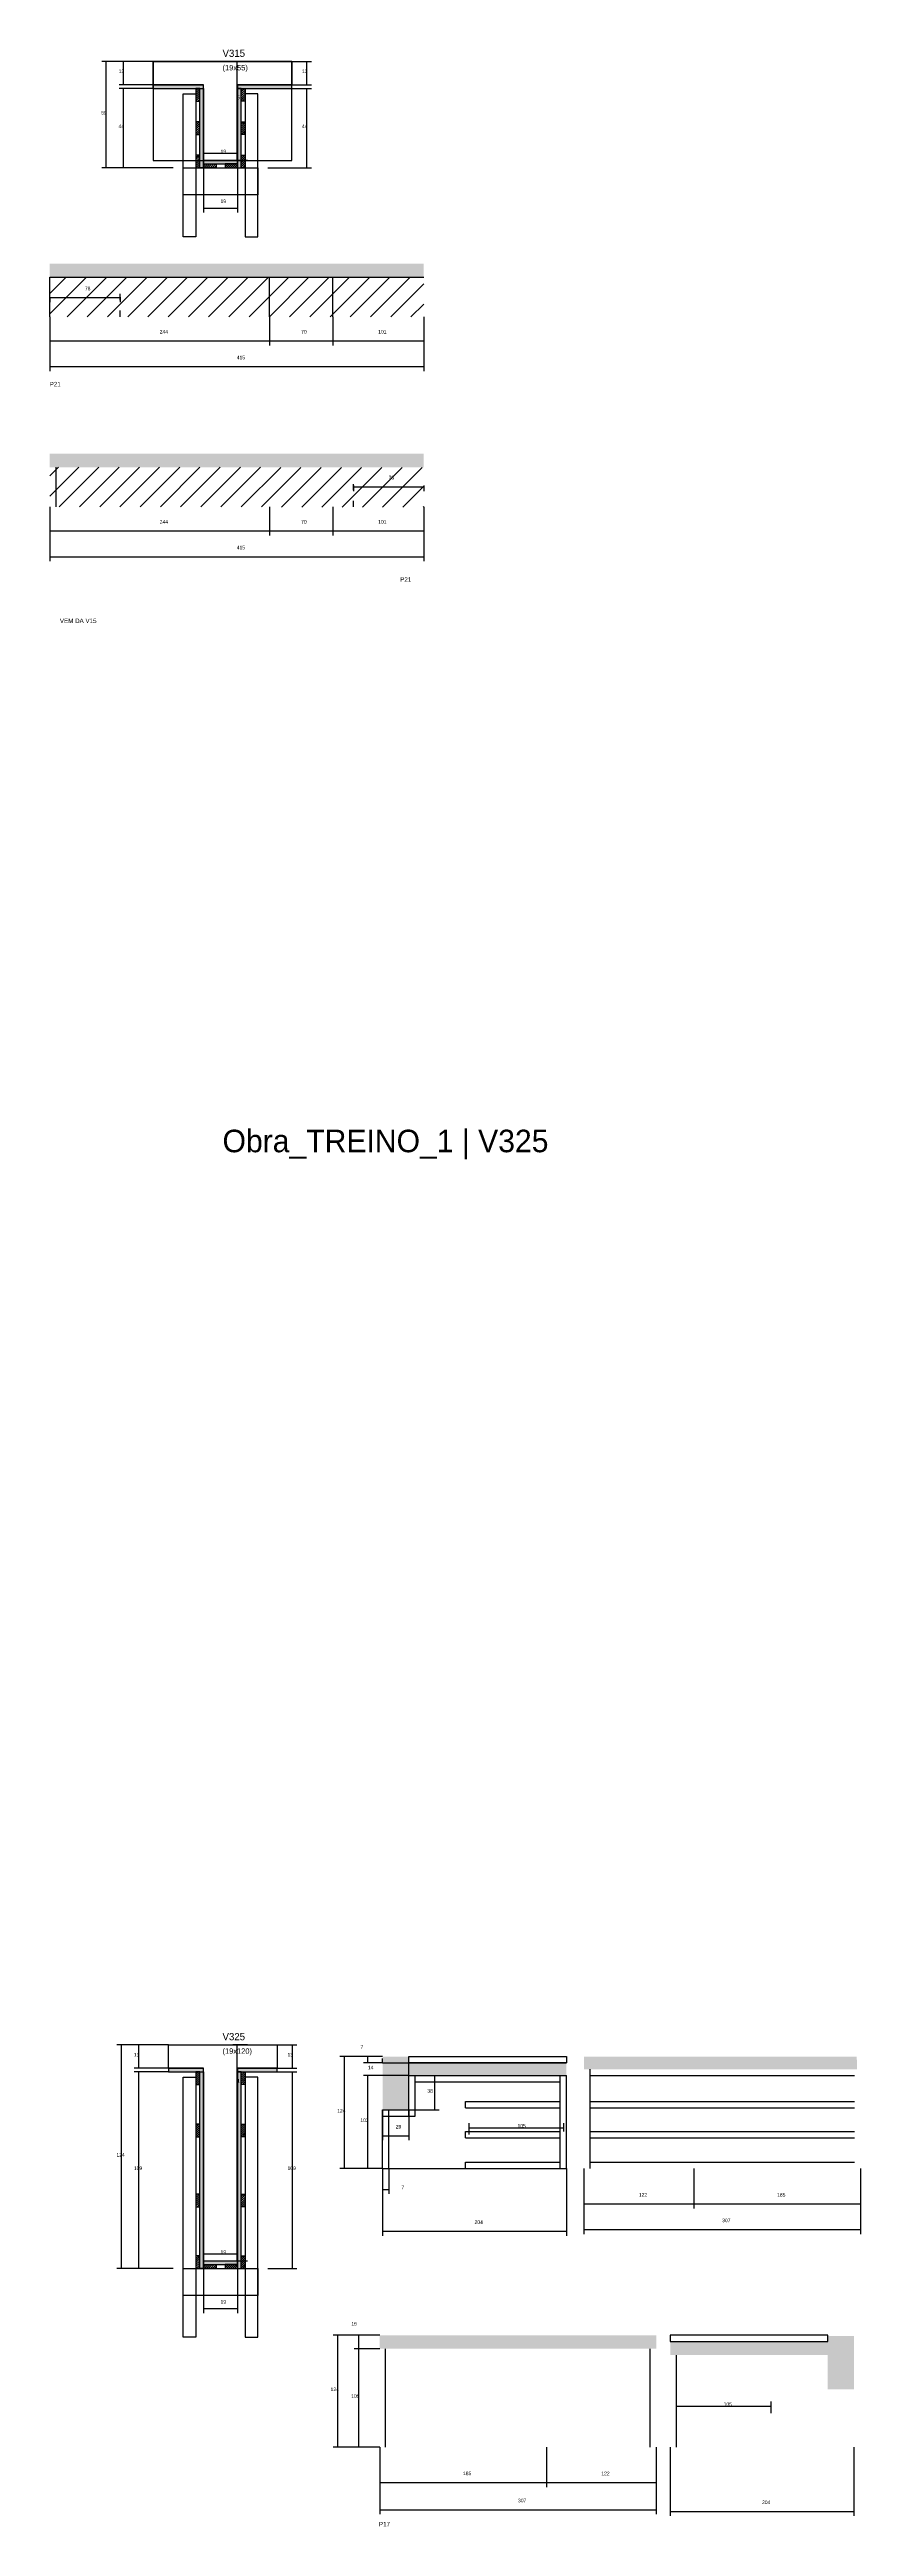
# Model space of a CAD drawing. Header units: metres. Extents: x -2848 to 22762, y -49062 to 1016.
# Drawn here: x 6208 to 7108, y -4934 to -2187 of the extents above; entities that cross this region are included whole.
import ezdxf

# ---------------------------------------------------------------- set-up
doc = ezdxf.new("R2010")
doc.units = ezdxf.units.M
for name, color, linetype in [('CONCRETO', 251, 'Continuous'), ('COTA', 4, 'Continuous'), ('Cota Seção (2x)', 4, 'Continuous'), ('Hachura', 253, 'Continuous'), ('LABEL_ID', 3, 'Continuous'), ('Madeira', 126, 'Continuous'), ('NOMENCLATURA', 7, 'Continuous'), ('Painéis', 200, 'Continuous'), ('REAPROVEITAMENTO', 251, 'Continuous'), ('SARR_2.2x7', 40, 'Continuous'), ('SARR_3.5x7', 81, 'Continuous'), ('Texto Seção', 7, 'Continuous')]:
    doc.layers.add(name, color=color, linetype=linetype)

msp = doc.modelspace()

# ---------------------------------------------------------------- hatches: boundary and pattern name
at = {"layer": 'COTA'}
h = msp.add_hatch(dxfattribs=at)
h.set_pattern_fill('AR-CONC', scale=0.03)
h.paths.add_polyline_path([(6623.3, -2439.4), (6623.3, -2424.4), (6623.3, -2424.4), (6208, -2424.4), (6208, -2424.4), (6208.3, -2439.4), (6208.3, -2439.4), (6623.3, -2439.4)])
h = msp.add_hatch(dxfattribs=at)
h.set_pattern_fill('AR-CONC', scale=0.03)
h.paths.add_polyline_path([(6623.3, -2650.3), (6623.3, -2635.3), (6623.3, -2635.3), (6208, -2635.3), (6208, -2635.3), (6208.3, -2650.3), (6208.3, -2650.3), (6623.3, -2650.3)])
h = msp.add_hatch(dxfattribs=at)
h.set_pattern_fill('AR-CONC', scale=0.03)
h.paths.add_polyline_path([(6606.7, -4472.2), (6606.7, -4434.2), (6606.7, -4434.2), (6781.7, -4434.2), (6781.7, -4434.2), (6781.7, -4420.2), (6781.7, -4420.2), (6606.7, -4420.2), (6606.7, -4420.2), (6606.7, -4413.2), (6606.7, -4413.2), (6577.7, -4413.2), (6577.7, -4413.2), (6577.7, -4472.2), (6577.7, -4472.2), (6606.7, -4472.2)])
h = msp.add_hatch(dxfattribs=at)
h.set_pattern_fill('AR-CONC', scale=0.03)
h.paths.add_polyline_path([(6801, -4413.2), (6801, -4427.2), (6801, -4427.2), (7104.1, -4427.2), (7104.1, -4427.2), (7103.9, -4413.2), (7103.9, -4413.2), (6801, -4413.2)])
h = msp.add_hatch(dxfattribs=at)
h.set_pattern_fill('AR-CONC', scale=0.03)
h.paths.add_polyline_path([(6881.4, -4722.2), (6881.4, -4737.2), (6881.4, -4737.2), (6574.3, -4737.2), (6574.3, -4737.2), (6574.6, -4722.2), (6574.6, -4722.2), (6881.4, -4722.2)])
h = msp.add_hatch(dxfattribs=at)
h.set_pattern_fill('AR-CONC', scale=0.03)
h.paths.add_polyline_path([(7071.7, -4782.2), (7071.7, -4744.2), (7071.7, -4744.2), (6896.8, -4744.2), (6896.8, -4744.2), (6896.8, -4729.2), (6896.8, -4729.2), (7071.7, -4729.2), (7071.7, -4729.2), (7071.7, -4723.2), (7071.7, -4723.2), (7100.7, -4723.2), (7100.7, -4723.2), (7100.7, -4782.2), (7100.7, -4782.2), (7071.7, -4782.2)])
at = {"layer": 'Hachura'}
h = msp.add_hatch(color=8, dxfattribs=at)
h.dxf.hatch_style = 1
h.paths.add_polyline_path([(6378.8, -2230), (6378.8, -2226), (6378.8, -2226), (6323.2, -2226), (6323.2, -2226), (6323.2, -2230), (6323.2, -2230), (6378.8, -2230)])
h = msp.add_hatch(dxfattribs=at)
h.set_pattern_fill('ANSI31', scale=0.5)
h.paths.add_polyline_path([(6370.4, -2244), (6374.8, -2244), (6374.8, -2244), (6374.8, -2230), (6374.8, -2230), (6370.4, -2230), (6370.4, -2230), (6370.4, -2244)])
h = msp.add_hatch(color=8, dxfattribs=at)
h.dxf.hatch_style = 1
h.paths.add_polyline_path([(6374.8, -2230), (6378.8, -2230), (6378.8, -2230), (6378.8, -2318), (6378.8, -2318), (6374.8, -2318), (6374.8, -2318), (6374.8, -2230)])
h = msp.add_hatch(color=8, dxfattribs=at)
h.dxf.hatch_style = 1
h.paths.add_polyline_path([(6476.8, -2230), (6476.8, -2226), (6476.8, -2226), (6416.8, -2226), (6416.8, -2226), (6416.8, -2230), (6416.8, -2230), (6476.8, -2230)])
h = msp.add_hatch(color=8, dxfattribs=at)
h.dxf.hatch_style = 1
h.paths.add_polyline_path([(6420.8, -2228), (6416.8, -2228), (6416.8, -2228), (6416.8, -2318), (6416.8, -2318), (6420.8, -2318), (6420.8, -2318), (6420.8, -2228)])
h = msp.add_hatch(dxfattribs=at)
h.set_pattern_fill('ANSI31', scale=0.5)
h.paths.add_polyline_path([(6425.2, -2244), (6420.8, -2244), (6420.8, -2244), (6420.8, -2230), (6420.8, -2230), (6425.2, -2230), (6425.2, -2230), (6425.2, -2244)])
h = msp.add_hatch(dxfattribs=at)
h.set_pattern_fill('ANSI31', scale=0.5)
h.paths.add_polyline_path([(6370.4, -2281), (6374.8, -2281), (6374.8, -2281), (6374.8, -2267), (6374.8, -2267), (6370.4, -2267), (6370.4, -2267), (6370.4, -2281)])
h = msp.add_hatch(dxfattribs=at)
h.set_pattern_fill('ANSI31', scale=0.5)
h.paths.add_polyline_path([(6425.2, -2281), (6420.8, -2281), (6420.8, -2281), (6420.8, -2267), (6420.8, -2267), (6425.2, -2267), (6425.2, -2267), (6425.2, -2281)])
h = msp.add_hatch(dxfattribs=at)
h.set_pattern_fill('ANSI31', scale=0.5)
h.paths.add_polyline_path([(6370.4, -2318), (6374.8, -2318), (6374.8, -2318), (6374.8, -2304), (6374.8, -2304), (6370.4, -2304), (6370.4, -2304), (6370.4, -2318)])
h = msp.add_hatch(dxfattribs=at)
h.set_pattern_fill('ANSI31', scale=0.5)
h.paths.add_polyline_path([(6425.2, -2318), (6420.8, -2318), (6420.8, -2318), (6420.8, -2304), (6420.8, -2304), (6425.2, -2304), (6425.2, -2304), (6425.2, -2318)])
h = msp.add_hatch(color=8, dxfattribs=at)
h.dxf.hatch_style = 1
h.paths.add_polyline_path([(6416.8, -2313.6), (6416.8, -2310), (6416.8, -2310), (6378.8, -2310), (6378.8, -2310), (6378.8, -2313.6), (6378.8, -2313.6), (6416.8, -2313.6)])
h = msp.add_hatch(dxfattribs=at)
h.set_pattern_fill('ANSI31', scale=0.5)
h.paths.add_polyline_path([(6378.8, -2318), (6378.8, -2313.6), (6378.8, -2313.6), (6392.8, -2313.6), (6392.8, -2313.6), (6392.8, -2318), (6392.8, -2318), (6378.8, -2318)])
h = msp.add_hatch(dxfattribs=at)
h.set_pattern_fill('ANSI31', scale=0.5)
h.paths.add_polyline_path([(6416.8, -2318), (6416.8, -2313.6), (6416.8, -2313.6), (6402.8, -2313.6), (6402.8, -2313.6), (6402.8, -2318), (6402.8, -2318), (6416.8, -2318)])
h = msp.add_hatch(color=8, dxfattribs=at)
h.dxf.hatch_style = 1
h.paths.add_polyline_path([(6378.8, -4430), (6378.8, -4426), (6378.8, -4426), (6340.1, -4426), (6340.1, -4426), (6340.1, -4430), (6340.1, -4430), (6378.8, -4430)])
h = msp.add_hatch(dxfattribs=at)
h.set_pattern_fill('ANSI31', scale=0.5)
h.paths.add_polyline_path([(6370.4, -4444), (6374.8, -4444), (6374.8, -4444), (6374.8, -4430), (6374.8, -4430), (6370.4, -4430), (6370.4, -4430), (6370.4, -4444)])
h = msp.add_hatch(color=8, dxfattribs=at)
h.dxf.hatch_style = 1
h.paths.add_polyline_path([(6374.8, -4430), (6378.8, -4430), (6378.8, -4430), (6378.8, -4648), (6378.8, -4648), (6374.8, -4648), (6374.8, -4648), (6374.8, -4430)])
h = msp.add_hatch(color=8, dxfattribs=at)
h.dxf.hatch_style = 1
h.paths.add_polyline_path([(6460.7, -4430), (6460.7, -4426), (6460.7, -4426), (6416.8, -4426), (6416.8, -4426), (6416.8, -4430), (6416.8, -4430), (6460.7, -4430)])
h = msp.add_hatch(color=8, dxfattribs=at)
h.dxf.hatch_style = 1
h.paths.add_polyline_path([(6420.8, -4428), (6416.8, -4428), (6416.8, -4428), (6416.8, -4648), (6416.8, -4648), (6420.8, -4648), (6420.8, -4648), (6420.8, -4428)])
h = msp.add_hatch(dxfattribs=at)
h.set_pattern_fill('ANSI31', scale=0.5)
h.paths.add_polyline_path([(6425.2, -4444), (6420.8, -4444), (6420.8, -4444), (6420.8, -4430), (6420.8, -4430), (6425.2, -4430), (6425.2, -4430), (6425.2, -4444)])
h = msp.add_hatch(dxfattribs=at)
h.set_pattern_fill('ANSI31', scale=0.5)
h.paths.add_polyline_path([(6370.4, -4502), (6374.8, -4502), (6374.8, -4502), (6374.8, -4488), (6374.8, -4488), (6370.4, -4488), (6370.4, -4488), (6370.4, -4502)])
h = msp.add_hatch(dxfattribs=at)
h.set_pattern_fill('ANSI31', scale=0.5)
h.paths.add_polyline_path([(6425.2, -4502), (6420.8, -4502), (6420.8, -4502), (6420.8, -4488), (6420.8, -4488), (6425.2, -4488), (6425.2, -4488), (6425.2, -4502)])
h = msp.add_hatch(dxfattribs=at)
h.set_pattern_fill('ANSI31', scale=0.5)
h.paths.add_polyline_path([(6370.4, -4579.7), (6374.8, -4579.7), (6374.8, -4579.7), (6374.8, -4565.7), (6374.8, -4565.7), (6370.4, -4565.7), (6370.4, -4565.7), (6370.4, -4579.7)])
h = msp.add_hatch(dxfattribs=at)
h.set_pattern_fill('ANSI31', scale=0.5)
h.paths.add_polyline_path([(6425.2, -4579.7), (6420.8, -4579.7), (6420.8, -4579.7), (6420.8, -4565.7), (6420.8, -4565.7), (6425.2, -4565.7), (6425.2, -4565.7), (6425.2, -4579.7)])
h = msp.add_hatch(dxfattribs=at)
h.set_pattern_fill('ANSI31', scale=0.5)
h.paths.add_polyline_path([(6370.4, -4648), (6374.8, -4648), (6374.8, -4648), (6374.8, -4634), (6374.8, -4634), (6370.4, -4634), (6370.4, -4634), (6370.4, -4648)])
h = msp.add_hatch(color=8, dxfattribs=at)
h.dxf.hatch_style = 1
h.paths.add_polyline_path([(6416.8, -4643.6), (6416.8, -4640), (6416.8, -4640), (6378.8, -4640), (6378.8, -4640), (6378.8, -4643.6), (6378.8, -4643.6), (6416.8, -4643.6)])
h = msp.add_hatch(dxfattribs=at)
h.set_pattern_fill('ANSI31', scale=0.5)
h.paths.add_polyline_path([(6425.2, -4648), (6420.8, -4648), (6420.8, -4648), (6420.8, -4634), (6420.8, -4634), (6425.2, -4634), (6425.2, -4634), (6425.2, -4648)])
h = msp.add_hatch(dxfattribs=at)
h.set_pattern_fill('ANSI31', scale=0.5)
h.paths.add_polyline_path([(6378.8, -4648), (6378.8, -4643.6), (6378.8, -4643.6), (6392.8, -4643.6), (6392.8, -4643.6), (6392.8, -4648), (6392.8, -4648), (6378.8, -4648)])
h = msp.add_hatch(dxfattribs=at)
h.set_pattern_fill('ANSI31', scale=0.5)
h.paths.add_polyline_path([(6416.8, -4648), (6416.8, -4643.6), (6416.8, -4643.6), (6402.8, -4643.6), (6402.8, -4643.6), (6402.8, -4648), (6402.8, -4648), (6416.8, -4648)])
at = {"layer": 'REAPROVEITAMENTO'}
h = msp.add_hatch(dxfattribs=at)
h.set_pattern_fill('ANSI31', scale=5)
h.paths.add_polyline_path([(6623.3, -2483.4), (6623.3, -2439.4), (6623.3, -2439.4), (6208.3, -2439.4), (6208.3, -2439.4), (6208.3, -2483.4), (6208.3, -2483.4), (6623.3, -2483.4)])
h = msp.add_hatch(dxfattribs=at)
h.set_pattern_fill('ANSI31', scale=5)
h.paths.add_polyline_path([(6208.3, -2694), (6208.3, -2650), (6208.3, -2650), (6623.3, -2650.5), (6623.3, -2650.5), (6623.3, -2694.5), (6623.3, -2694.5), (6208.3, -2694)])

# ---------------------------------------------------------------- linework, layer by layer
at = {"layer": 'CONCRETO'}
for points in [[(6323.2, -2226), (6323.2, -2200), (6476.8, -2200), (6476.8, -2226), (6416.8, -2226), (6416.8, -2310), (6378.8, -2310), (6378.8, -2226)], [(6323.2, -2310), (6476.8, -2310), (6476.8, -2200), (6323.2, -2200)], [(6340.1, -4426), (6340.1, -4400), (6460.7, -4400), (6460.7, -4426), (6416.8, -4426), (6416.8, -4640), (6378.8, -4640), (6378.8, -4426)]]:
    msp.add_lwpolyline(points, close=True, dxfattribs=at)
at = {"layer": 'COTA'}
for p, q in [((6323.2, -2200), (6265.9, -2200)), ((6270.9, -2318), (6270.9, -2200)), ((6323.2, -2200), (6285.2, -2200)), ((6290.2, -2226), (6290.2, -2200)), ((6476.8, -2200), (6498.7, -2200)), ((6493.7, -2226), (6493.7, -2200)), ((6323.2, -2226), (6285.2, -2226)), ((6323.2, -2230), (6285.2, -2230)), ((6290.2, -2318), (6290.2, -2230)), ((6476.8, -2226), (6498.7, -2226)), ((6476.8, -2230), (6498.7, -2230)), ((6493.7, -2318), (6493.7, -2230)), ((6345.2, -2318), (6265.9, -2318)), ((6345.2, -2318), (6285.2, -2318)), ((6378.8, -2318), (6378.8, -2367.7)), ((6416.8, -2318), (6416.8, -2367.7)), ((6450.4, -2318), (6498.7, -2318)), ((6378.8, -2362.7), (6416.8, -2362.7)), ((6208.3, -2461.4), (6208.3, -2467.1)), ((6208.3, -2462.1), (6286.3, -2462.1)), ((6286.3, -2461.4), (6286.3, -2467.1)), ((6208.3, -2483.4), (6208.3, -2515)), ((6208.3, -2483.4), (6208.3, -2543.5)), ((6452.3, -2483.4), (6452.3, -2515)), ((6452.3, -2483.4), (6452.3, -2515)), ((6522.3, -2483.4), (6522.3, -2515)), ((6522.3, -2483.4), (6522.3, -2515)), ((6623.3, -2483.4), (6623.3, -2515)), ((6623.3, -2483.4), (6623.3, -2543.5)), ((6208.3, -2510), (6452.3, -2510)), ((6452.3, -2510), (6522.3, -2510)), ((6522.3, -2510), (6623.3, -2510)), ((6208.3, -2538.5), (6623.3, -2538.5)), ((6545.3, -2670.6), (6545.3, -2676.8)), ((6545.3, -2671.8), (6623.3, -2671.8)), ((6623.3, -2670.6), (6623.3, -2676.8)), ((6208.3, -2694.3), (6208.3, -2725.8)), ((6208.3, -2694.3), (6208.3, -2754.4)), ((6452.3, -2694.3), (6452.3, -2725.8)), ((6452.3, -2694.3), (6452.3, -2725.8)), ((6522.3, -2694.3), (6522.3, -2725.8)), ((6522.3, -2694.3), (6522.3, -2725.8)), ((6623.3, -2694.3), (6623.3, -2725.8)), ((6623.3, -2694.3), (6623.3, -2754.4)), ((6208.3, -2720.8), (6452.3, -2720.8)), ((6452.3, -2720.8), (6522.3, -2720.8)), ((6522.3, -2720.8), (6623.3, -2720.8)), ((6208.3, -2749.4), (6623.3, -2749.4)), ((6340.1, -4400), (6282.8, -4400)), ((6287.8, -4648), (6287.8, -4400)), ((6340.1, -4400), (6302.1, -4400)), ((6307.1, -4426), (6307.1, -4400)), ((6460.7, -4400), (6482.6, -4400)), ((6477.6, -4426), (6477.6, -4400)), ((6577.7, -4413.2), (6556.3, -4413.2)), ((6577.7, -4420.2), (6556.3, -4420.2)), ((6561.3, -4420.2), (6561.3, -4413.2)), ((6577.7, -4420.2), (6577.7, -4415.2)), ((6577.7, -4420.2), (6606.7, -4420.2)), ((6606.7, -4434.2), (6606.7, -4415.2)), ((6340.1, -4426), (6302.1, -4426)), ((6340.1, -4430), (6302.1, -4430)), ((6307.1, -4648), (6307.1, -4430)), ((6460.7, -4426), (6482.6, -4426)), ((6460.7, -4430), (6482.6, -4430)), ((6477.6, -4648), (6477.6, -4430)), ((6606.7, -4434.2), (6556.3, -4434.2)), ((6561.3, -4537.2), (6561.3, -4434.2)), ((6577.7, -4537.2), (6556.3, -4537.2)), ((6577.7, -4537.2), (6577.7, -4611.9)), ((6577.7, -4537.2), (6577.7, -4565.4)), ((6577.7, -4560.4), (6584.7, -4560.4)), ((6584.7, -4537.2), (6584.7, -4565.4)), ((6781.7, -4537.2), (6781.7, -4611.9)), ((6801, -4537.2), (6801, -4581.6)), ((6801, -4537.2), (6801, -4610)), ((6923, -4537.2), (6923, -4581.6)), ((6923, -4537.2), (6923, -4581.6)), ((7108, -4537.2), (7108, -4581.6)), ((7108, -4537.2), (7108, -4610)), ((6801, -4576.6), (6923, -4576.6)), ((6923, -4576.6), (7108, -4576.6)), ((6577.7, -4606.9), (6781.7, -4606.9)), ((6801, -4605), (7108, -4605)), ((6345.2, -4648), (6282.8, -4648)), ((6345.2, -4648), (6302.1, -4648)), ((6378.8, -4648), (6378.8, -4697.7)), ((6416.8, -4648), (6416.8, -4697.7)), ((6450.4, -4648), (6482.6, -4648)), ((6378.8, -4692.7), (6416.8, -4692.7)), ((6574.4, -4722.2), (6522.9, -4722.2)), ((6527.9, -4846.2), (6527.9, -4722.2)), ((6574.4, -4722.2), (6546.1, -4722.2)), ((6551.1, -4737.2), (6551.1, -4722.2)), ((6574.4, -4737.2), (6546.1, -4737.2)), ((6574.4, -4737.2), (6546.1, -4737.2)), ((6551.1, -4846.2), (6551.1, -4737.2)), ((6574.4, -4846.2), (6522.9, -4846.2)), ((6574.4, -4846.2), (6546.1, -4846.2)), ((6574.4, -4846.2), (6574.4, -4890.6)), ((6574.4, -4846.2), (6574.4, -4920.7)), ((6759.4, -4846.2), (6759.4, -4890.6)), ((6759.4, -4846.2), (6759.4, -4890.6)), ((6881.4, -4846.2), (6881.4, -4890.6)), ((6881.4, -4846.2), (6881.4, -4920.7)), ((6896.8, -4846.2), (6896.8, -4922.6)), ((7100.7, -4846.2), (7100.7, -4922.6)), ((6574.4, -4885.6), (6759.4, -4885.6)), ((6759.4, -4885.6), (6881.4, -4885.6)), ((6574.4, -4915.7), (6881.4, -4915.7)), ((6896.8, -4917.6), (7100.7, -4917.6))]:
    msp.add_line(p, q, dxfattribs=at)
at = {"layer": 'Cota Seção (2x)'}
for p, q in [((6427.8, -2200), (6411.3, -2200)), ((6416.3, -2310), (6416.3, -2200)), ((6378.8, -2318), (6378.8, -2297)), ((6378.8, -2302), (6416.8, -2302)), ((6416.8, -2318), (6416.8, -2297)), ((6427.8, -2310), (6411.3, -2310)), ((6427.8, -4400), (6411.3, -4400)), ((6416.3, -4640), (6416.3, -4400)), ((6577.7, -4413.2), (6530.3, -4413.2)), ((6535.3, -4537.2), (6535.3, -4413.2)), ((6606.7, -4434.2), (6640.5, -4434.2)), ((6635.5, -4472.2), (6635.5, -4434.2)), ((6577.7, -4472.2), (6577.7, -4506)), ((6606.7, -4472.2), (6640.5, -4472.2)), ((6606.7, -4472.2), (6606.7, -4506)), ((6577.7, -4501), (6606.7, -4501)), ((6673.7, -4499.6), (6673.7, -4487)), ((6673.7, -4492), (6778.7, -4492)), ((6778.7, -4496.1), (6778.7, -4487)), ((6577.7, -4537.2), (6530.3, -4537.2)), ((6378.8, -4648), (6378.8, -4627)), ((6378.8, -4632), (6416.8, -4632)), ((6427.8, -4640), (6411.3, -4640)), ((6416.8, -4648), (6416.8, -4627)), ((6903.7, -4805.1), (6903.7, -4795.7)), ((6903.7, -4800.7), (7008.7, -4800.7)), ((7008.7, -4808.6), (7008.7, -4795.7))]:
    msp.add_line(p, q, dxfattribs=at)
at = {"layer": 'Madeira'}
for points in [[(6370.4, -2244), (6374.8, -2244), (6374.8, -2230), (6370.4, -2230)], [(6425.2, -2244), (6420.8, -2244), (6420.8, -2230), (6425.2, -2230)], [(6370.4, -2281), (6374.8, -2281), (6374.8, -2267), (6370.4, -2267)], [(6425.2, -2281), (6420.8, -2281), (6420.8, -2267), (6425.2, -2267)], [(6370.4, -2318), (6374.8, -2318), (6374.8, -2304), (6370.4, -2304)], [(6425.2, -2318), (6420.8, -2318), (6420.8, -2304), (6425.2, -2304)], [(6378.8, -2318), (6378.8, -2313.6), (6392.8, -2313.6), (6392.8, -2318)], [(6416.8, -2318), (6416.8, -2313.6), (6402.8, -2313.6), (6402.8, -2318)], [(6370.4, -4444), (6374.8, -4444), (6374.8, -4430), (6370.4, -4430)], [(6425.2, -4444), (6420.8, -4444), (6420.8, -4430), (6425.2, -4430)], [(6370.4, -4502), (6374.8, -4502), (6374.8, -4488), (6370.4, -4488)], [(6425.2, -4502), (6420.8, -4502), (6420.8, -4488), (6425.2, -4488)], [(6370.4, -4579.7), (6374.8, -4579.7), (6374.8, -4565.7), (6370.4, -4565.7)], [(6425.2, -4579.7), (6420.8, -4579.7), (6420.8, -4565.7), (6425.2, -4565.7)], [(6370.4, -4648), (6374.8, -4648), (6374.8, -4634), (6370.4, -4634)], [(6425.2, -4648), (6420.8, -4648), (6420.8, -4634), (6425.2, -4634)], [(6378.8, -4648), (6378.8, -4643.6), (6392.8, -4643.6), (6392.8, -4648)], [(6416.8, -4648), (6416.8, -4643.6), (6402.8, -4643.6), (6402.8, -4648)]]:
    msp.add_lwpolyline(points, close=True, dxfattribs=at)
at = {"layer": 'Painéis'}
for p, q in [((6323.2, -2226), (6378.8, -2226)), ((6323.2, -2230), (6323.2, -2226)), ((6378.8, -2230), (6378.8, -2226)), ((6378.8, -2318), (6378.8, -2230)), ((6416.8, -2226), (6476.8, -2226)), ((6416.8, -2230), (6416.8, -2226)), ((6416.8, -2318), (6416.8, -2230)), ((6476.8, -2230), (6476.8, -2226)), ((6378.8, -2310), (6416.8, -2310)), ((6378.8, -2313.6), (6378.8, -2310)), ((6416.8, -2313.6), (6416.8, -2310)), ((6208.3, -2439.4), (6623.3, -2439.4)), ((6208.3, -2483.4), (6208.3, -2439.4)), ((6452.3, -2483.4), (6452.3, -2439.4)), ((6522.3, -2483.4), (6522.3, -2439.4)), ((6606.7, -4413.2), (6781.7, -4413.2)), ((6606.7, -4420.2), (6606.7, -4413.2)), ((6606.7, -4420.2), (6781.7, -4420.2)), ((6340.1, -4426), (6378.8, -4426)), ((6416.8, -4426), (6460.7, -4426)), ((6606.7, -4434.2), (6781.7, -4434.2)), ((6606.7, -4472.2), (6606.7, -4434.2)), ((6781.7, -4537.2), (6781.7, -4434.2)), ((6577.7, -4472.2), (6606.7, -4472.2)), ((6577.7, -4537.2), (6577.7, -4472.2)), ((6577.7, -4537.2), (6781.7, -4537.2))]:
    msp.add_line(p, q, dxfattribs=at)
for points in [[(6378.8, -2230), (6378.8, -2226), (6323.2, -2226), (6323.2, -2230)], [(6374.8, -2230), (6378.8, -2230), (6378.8, -2318), (6374.8, -2318)], [(6476.8, -2230), (6476.8, -2226), (6416.8, -2226), (6416.8, -2230)], [(6420.8, -2230), (6416.8, -2230), (6416.8, -2318), (6420.8, -2318)], [(6416.8, -2313.6), (6416.8, -2310), (6378.8, -2310), (6378.8, -2313.6)], [(6781.7, -4420.2), (6606.7, -4420.2), (6606.7, -4413.2), (6781.7, -4413.2)], [(6378.8, -4430), (6378.8, -4426), (6340.1, -4426), (6340.1, -4430)], [(6374.8, -4430), (6378.8, -4430), (6378.8, -4648), (6374.8, -4648)], [(6460.7, -4430), (6460.7, -4426), (6416.8, -4426), (6416.8, -4430)], [(6420.8, -4430), (6416.8, -4430), (6416.8, -4648), (6420.8, -4648)], [(6416.8, -4643.6), (6416.8, -4640), (6378.8, -4640), (6378.8, -4643.6)], [(6896.8, -4729.2), (7071.7, -4729.2), (7071.7, -4722.2), (6896.8, -4722.2)]]:
    msp.add_lwpolyline(points, close=True, dxfattribs=at)
at = {"layer": 'SARR_2.2x7'}
for p, q in [((6286.3, -2464.9), (6286.3, -2457.9)), ((6286.3, -2483.4), (6286.3, -2476.4)), ((6215.2, -2694.3), (6215.2, -2650.3)), ((6545.3, -2675.8), (6545.3, -2668.8)), ((6545.3, -2694.3), (6545.3, -2687.3)), ((6613.7, -4479.2), (6613.7, -4434.2)), ((6613.7, -4441.2), (6774.7, -4441.2)), ((6774.7, -4537.2), (6774.7, -4434.2)), ((6807.9, -4537.2), (6807.9, -4427.2)), ((6807.9, -4434.2), (6923, -4434.2)), ((6923, -4434.2), (7101.5, -4434.2)), ((6584.7, -4537.2), (6584.7, -4472.2)), ((6606.7, -4479.2), (6606.7, -4472.2)), ((6669.7, -4462.8), (6774.7, -4462.8)), ((6669.7, -4469.8), (6669.7, -4462.8)), ((6669.7, -4469.8), (6774.7, -4469.8)), ((6807.9, -4462.8), (6923, -4462.8)), ((6807.9, -4469.8), (6923, -4469.8)), ((6923, -4462.8), (7101.5, -4462.8)), ((6923, -4469.8), (7101.5, -4469.8)), ((6577.7, -4479.2), (6606.7, -4479.2)), ((6606.7, -4479.2), (6613.7, -4479.2)), ((6669.7, -4496.1), (6774.7, -4496.1)), ((6669.7, -4503.1), (6669.7, -4496.1)), ((6669.7, -4503.1), (6774.7, -4503.1)), ((6807.9, -4496.1), (6923, -4496.1)), ((6807.9, -4503.1), (6923, -4503.1)), ((6923, -4496.1), (7101.5, -4496.1)), ((6923, -4503.1), (7101.5, -4503.1)), ((6669.7, -4530.2), (6774.7, -4530.2)), ((6669.7, -4537.2), (6669.7, -4530.2)), ((6807.9, -4530.2), (6923, -4530.2)), ((6923, -4530.2), (7101.5, -4530.2)), ((6580.9, -4846.2), (6580.9, -4737.2)), ((6874.5, -4846.2), (6874.5, -4737.2)), ((6903.7, -4846.2), (6903.7, -4744.2))]:
    msp.add_line(p, q, dxfattribs=at)
at = {"layer": 'SARR_3.5x7'}
for points in [[(6356.4, -2236), (6370.4, -2236), (6370.4, -2394.5), (6356.4, -2394.5)], [(6439.2, -2236), (6425.2, -2236), (6425.2, -2394.5), (6439.2, -2394.5)], [(6356.4, -2318), (6439.2, -2318), (6439.2, -2348), (6356.4, -2348)], [(6356.4, -4436), (6370.4, -4436), (6370.4, -4724.4), (6356.4, -4724.4)], [(6439.2, -4436), (6425.2, -4436), (6425.2, -4724.4), (6439.2, -4724.4)], [(6356.4, -4648), (6439.2, -4648), (6439.2, -4678), (6356.4, -4678)]]:
    msp.add_lwpolyline(points, close=True, dxfattribs=at)

# ---------------------------------------------------------------- texts
at = {"layer": 'COTA'}
for s, p in [('13', (6284.7, -2213)), ('13', (6488.2, -2213)), ('59', (6265.4, -2259)), ('44', (6284.7, -2274)), ('44', (6488.2, -2274)), ('19', (6397.8, -2357.2)), ('78', (6247.3, -2454)), ('244', (6330.3, -2501.9)), ('70', (6487.3, -2501.9)), ('101', (6572.8, -2501.9)), ('415', (6415.8, -2530.4)), ('78', (6584.3, -2663.7)), ('244', (6330.3, -2712.8)), ('70', (6487.3, -2712.7)), ('101', (6572.8, -2712.7)), ('415', (6415.8, -2741.3)), ('13', (6301.6, -4413)), ('13', (6472.1, -4413)), ('7', (6553.2, -4404.3)), ('14', (6561.3, -4427.2)), ('103', (6553, -4485.7)), ('124', (6282.3, -4524)), ('109', (6301.6, -4539)), ('109', (6472.1, -4539)), ('7', (6598.5, -4560.4)), ('122', (6862, -4568.5)), ('185', (7015.5, -4568.4)), ('204', (6679.7, -4598.8)), ('307', (6954.5, -4596.8)), ('19', (6397.8, -4687.2)), ('15', (6543, -4711.5)), ('124', (6519.9, -4784.2)), ('109', (6542.9, -4791.7)), ('185', (6666.9, -4877.4)), ('122', (6820.4, -4877.5)), ('307', (6727.9, -4907.5)), ('204', (6998.7, -4909.5))]:
    msp.add_text(s, height=4, dxfattribs=at).set_placement(p)
at = {"layer": 'Cota Seção (2x)'}
for s, p in [('55', (6416.3, -2242)), ('19', (6397.8, -2302)), ('120', (6416.3, -4442)), ('38', (6627.3, -4453.2)), ('124', (6527.2, -4475.2)), ('29', (6592.2, -4492.9)), ('105', (6727.4, -4492)), ('19', (6397.8, -4632)), ('105', (6956.1, -4800.7))]:
    msp.add_text(s, height=4, dxfattribs=at).set_placement(p)
at = {"layer": 'LABEL_ID'}
msp.add_text('Obra_TREINO_1 | V325', height=25, dxfattribs=at).set_placement((6400, -3410))
at = {"layer": 'NOMENCLATURA'}
for s, p in [('P21', (6208.2, -2560.5)), ('P21', (6597.2, -2777.2)), ('P17', (6573.6, -4934.3))]:
    msp.add_text(s, height=5, dxfattribs=at).set_placement(p)
at = {"layer": 'Texto Seção'}
for s, height, p in [('V315', 8, (6400, -2195)), ('(19x55)', 6, (6400, -2210)), ('VEM DA V15', 5, (6219.5, -2823)), ('V325', 8, (6400, -4395)), ('(19x120)', 6, (6400, -4410))]:
    msp.add_text(s, height=height, dxfattribs=at).set_placement(p)

doc.saveas('drawing.dxf')
